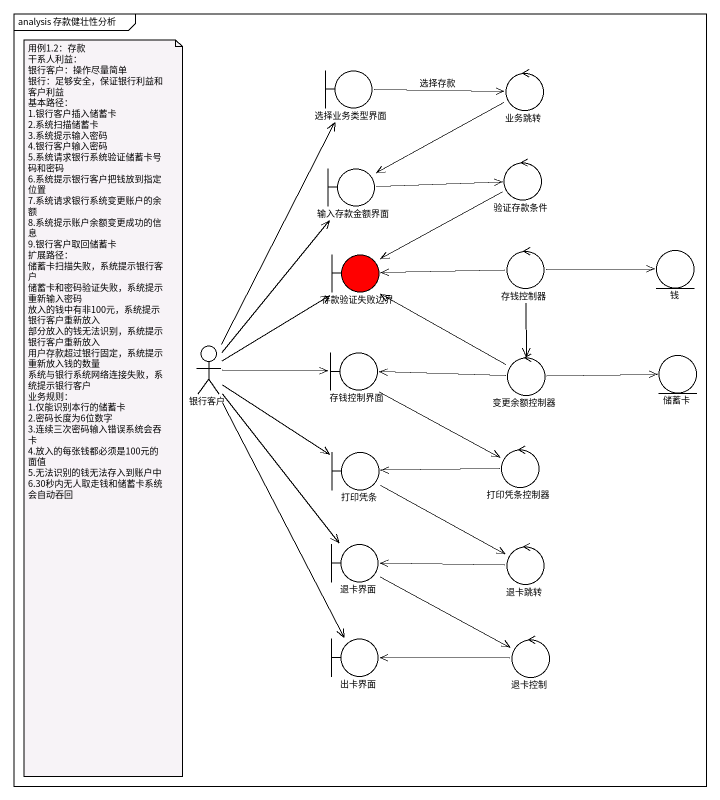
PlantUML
@startuml
mainframe analysis 存款健壮性分析
boundary 选择业务类型界面
control 业务跳转
boundary 输入存款金额界面
control 验证存款条件
control 存钱控制器
entity 钱
boundary 存款验证失败边界 #FF0000
actor 银行客户
boundary 存钱控制界面
control 变更余额控制器
entity 储蓄卡
boundary 打印凭条
control 打印凭条控制器
boundary 退卡界面
control 退卡跳转
boundary 出卡界面
control 退卡控制
选择业务类型界面 -right-> 业务跳转 : 选择存款
业务跳转 -left-> 输入存款金额界面
输入存款金额界面 -right-> 验证存款条件
验证存款条件 -left-> 存款验证失败边界
存钱控制器 -right-> 钱
存钱控制器 -left-> 存款验证失败边界
存钱控制器 --> 变更余额控制器
银行客户 -up-> 选择业务类型界面
银行客户 -up-> 输入存款金额界面
银行客户 -up-> 存款验证失败边界
银行客户 -right-> 存钱控制界面
银行客户 --> 打印凭条
银行客户 --> 退卡界面
银行客户 --> 出卡界面
存钱控制界面 --> 打印凭条控制器
变更余额控制器 -up-> 存款验证失败边界
变更余额控制器 -left-> 存钱控制界面
变更余额控制器 -right-> 储蓄卡
打印凭条 -right-> 退卡跳转
打印凭条控制器 -left-> 打印凭条
退卡界面 -right-> 退卡控制
退卡跳转 -left-> 退卡界面
退卡控制 -left-> 出卡界面
note as N1
  用例1.2：存款
  干系人利益：
  银行客户：操作尽量简单
  银行：足够安全，保证银行利益和客户利益
  基本路径：
  1.银行客户插入储蓄卡
  2.系统扫描储蓄卡
  3.系统提示输入密码
  4.银行客户输入密码
  5.系统请求银行系统验证储蓄卡号码和密码
  6.系统提示银行客户把钱放到指定位置
  7.系统请求银行系统变更账户的余额
  8.系统提示账户余额变更成功的信息
  9.银行客户取回储蓄卡
  扩展路径：
  储蓄卡扫描失败，系统提示银行客户
  储蓄卡和密码验证失败，系统提示重新输入密码
  放入的钱中有非100元，系统提示银行客户重新放入
  部分放入的钱无法识别，系统提示银行客户重新放入
  用户存款超过银行固定，系统提示重新放入钱的数量
  系统与银行系统网络连接失败，系统提示银行客户
  业务规则：
  1.仅能识别本行的储蓄卡
  2.密码长度为6位数字
  3.连续三次密码输入错误系统会吞卡
  4.放入的每张钱都必须是100元的面值
  5.无法识别的钱无法存入到账户中
  6.30秒内无人取走钱和储蓄卡系统会自动吞回
end note
@enduml
